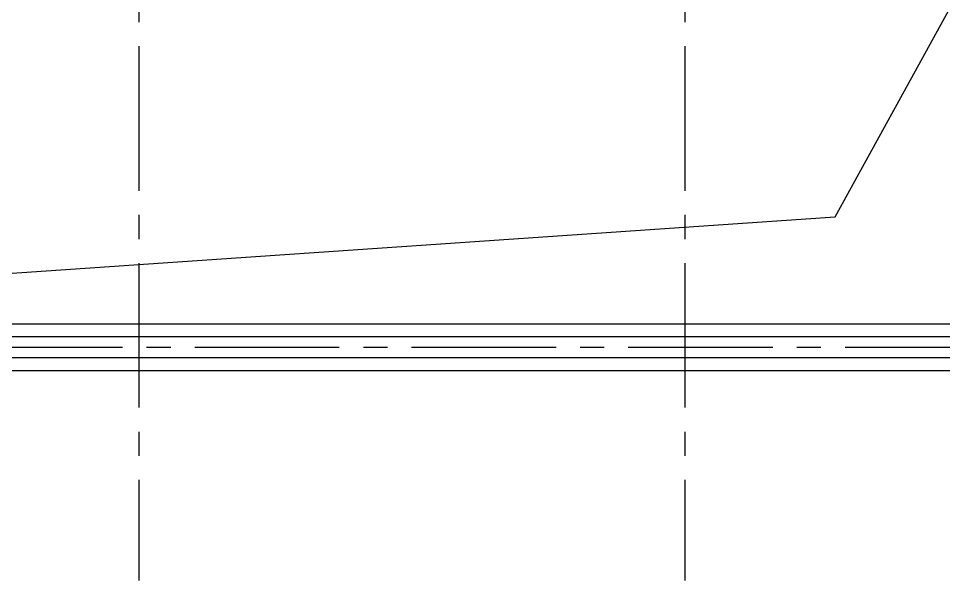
# Model space of a CAD drawing. Extents: x 296441 to 853063, y 459050 to 1117990.
# Drawn here: x 607114 to 619309, y 558053 to 565460 of the extents above; entities that cross this region are included whole.
import ezdxf

# ---------------------------------------------------------------- set-up
doc = ezdxf.new("R2010")
doc.units = 0
doc.header["$LTSCALE"] = 1000
doc.linetypes.add('14-GRID$0$CENTER2', pattern=[28.575, 19.05, -3.175, 3.175, -3.175])
for name, color, linetype in [('14-GRID$0$G-GRID', 9, '14-GRID$0$CENTER2'), ('20-PLAN-FL03-P$0$A-HOLE', 211, 'Continuous'), ('A-ROOF', 2, 'Continuous'), ('D-PLAN-ROOF$0$A-ROOF', 2, 'Continuous')]:
    doc.layers.add(name, color=color, linetype=linetype)

# ---------------------------------------------------------------- blocks, each defined once
blk = doc.blocks.new('TTTTT')
at = {"layer": 'D-PLAN-ROOF$0$A-ROOF', "color": 8}
for p, q in [((1550573, 571012), (1622435, 571012)), ((1550513, 570842), (1622435, 570842)), ((1622382, 570562), (1550414, 570562)), ((1622435, 570392), (1550354, 570392))]:
    blk.add_line(p, q, dxfattribs=at)

msp = doc.modelspace()

# ---------------------------------------------------------------- linework, layer by layer
at = {"layer": '14-GRID$0$G-GRID', "color": 8, "ltscale": 0.1}
for p, q in [((608698.5, 590811), (608698.5, 558052.5)), ((615898.5, 590811), (615898.5, 558052.5)), ((595151, 561127.2), (674432.5, 561127.2))]:
    msp.add_line(p, q, dxfattribs=at)
at = {"layer": '20-PLAN-FL03-P$0$A-HOLE'}
for p, q in [((617880.7, 562844.3), (619908.5, 566537.2)), ((597752.9, 561471.7), (617880.7, 562844.3))]:
    msp.add_line(p, q, dxfattribs=at)

# ---------------------------------------------------------------- block references
at = {"layer": 'A-ROOF'}
msp.add_blockref('TTTTT', (-952725.6, -9574.8), dxfattribs=at)

doc.saveas('drawing.dxf')
